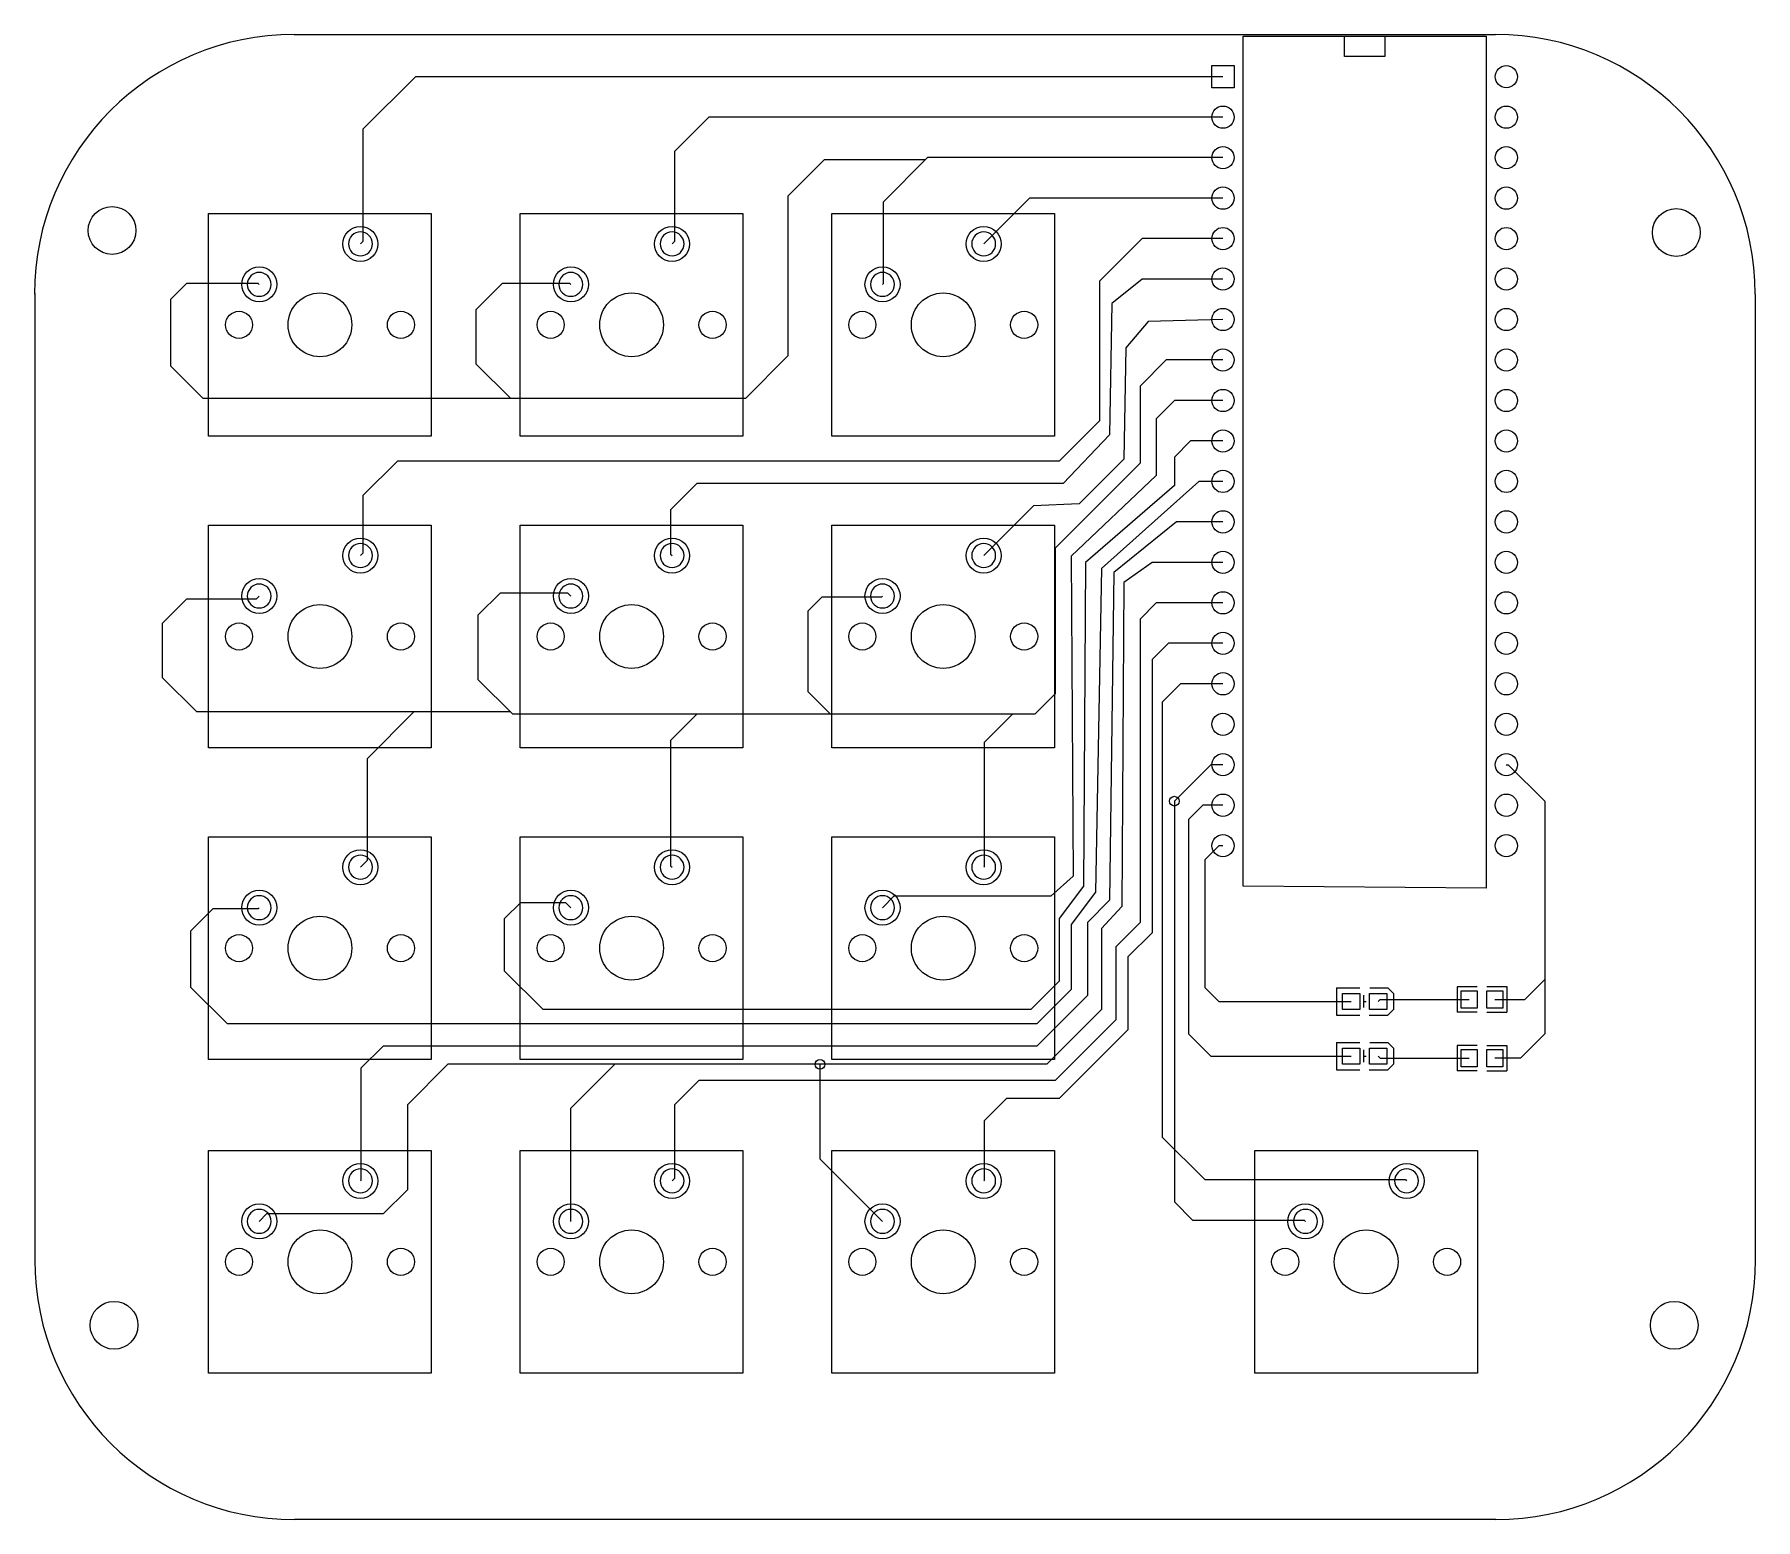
# Model space of a CAD drawing. Extents: x 5278 to 9531, y 1615 to 5284.
import ezdxf

# ---------------------------------------------------------------- set-up
doc = ezdxf.new("R2010")
doc.units = 9

msp = doc.modelspace()

# ---------------------------------------------------------------- linework, layer by layer
for points in [[(5919.961, 5284.409), (8888.464, 5284.409)], [(8265, 5280), (8865, 5280)], [(8265, 3180), (8265, 5280)], [(8515, 5230), (8515, 5280)], [(8615, 5280), (8615, 5230)], [(8865, 5280), (8865, 3175)], [(8615, 5230), (8515, 5230)], [(8215, 5180), (6220, 5180), (6090, 5050), (6090, 4773.11), (6083.74, 4766.85)], [(8215, 5080), (6945, 5080), (6860, 4995), (6860, 4773.11), (6853.74, 4766.85)], [(8215, 4980), (7485, 4980), (7375, 4870), (7375, 4668.11), (7373.74, 4666.85)], [(7479.656, 4974.656), (7229.656, 4974.656), (7140, 4885), (7140, 4490), (7035, 4385), (6455, 4385), (6370, 4470), (6370, 4605), (6435, 4670), (6600.59, 4670), (6603.74, 4666.85)], [(8215, 4880), (7736.89, 4880), (7623.74, 4766.85)], [(8215, 4780), (8015, 4780), (7910, 4675), (7910, 4330), (7810, 4230), (6175, 4230), (6090, 4145), (6090, 4003.11), (6083.74, 3996.85)], [(8215, 4680), (8015, 4680), (7940, 4620), (7935, 4295), (7820, 4175), (6915, 4175), (6850, 4110), (6850, 4000.59), (6853.74, 3996.85)], [(5280, 2255), (5280, 4644.527)], [(6455, 4385), (5695, 4385), (5615, 4465), (5615, 4630), (5655, 4670), (5830.59, 4670), (5833.74, 4666.85)], [(9530.198, 4642.676), (9530, 2255)], [(8215, 4580), (8030, 4575), (7975, 4510), (7970, 4235), (7860, 4125), (7746.9, 4120), (7623.7, 3996.9)], [(8215, 4480), (8075, 4480), (8010, 4415), (8010, 4225), (7800, 4015), (7800, 3655), (7750, 3605), (6460, 3605), (6375, 3690), (6375, 3850), (6430, 3905), (6595.59, 3905), (6603.74, 3896.85)], [(8215, 4380), (8095, 4380), (8050, 4335), (8050, 4195), (7840, 3995), (7845, 3205), (7790, 3155), (7401.89, 3155), (7373.74, 3126.85)], [(8215, 4280), (8135, 4280), (8095, 4240), (8095, 4170), (7875, 3980), (7870, 3180), (7810, 3100), (7810, 2945), (7740, 2875), (6535, 2875), (6440, 2970), (6440, 3100), (6480, 3140), (6590.59, 3140), (6603.74, 3126.85)], [(8215, 4180), (8155, 4180), (7915, 3965), (7900, 3165), (7840, 3085), (7840, 2925), (7755, 2840), (5755, 2840), (5665, 2930), (5665, 3070), (5720, 3125), (5831.89, 3125), (5833.74, 3126.85)], [(8215, 4080), (8100, 4080), (7945, 3955), (7935, 3145), (7880, 3090), (7880, 2910), (7755, 2785), (6140, 2785), (6085, 2730), (6085, 2453.11), (6083.74, 2451.85)], [(8215, 3980), (8040, 3980), (7970, 3930), (7965, 3130), (7915, 3075), (7915, 2875), (7780, 2740), (7219.228, 2740)], [(6454.396, 3610.604), (5679.396, 3610.604), (5595, 3695), (5595, 3830), (5655, 3890), (5826.89, 3890), (5833.74, 3896.85)], [(8215, 3880), (8050, 3880), (8010, 3840), (8010, 3090), (7950, 3030), (7950, 2850), (7800, 2700), (6920, 2700), (6860, 2640), (6860, 2458.11), (6853.74, 2451.85)], [(7300.881, 3605), (7245, 3605), (7190, 3660), (7190, 3860), (7225, 3895), (7371.89, 3895), (7373.74, 3896.85)], [(8215, 3780), (8080, 3780), (8040, 3740), (8040, 3065), (7980, 3005), (7980, 2825), (7810, 2655), (7680, 2655), (7625, 2600), (7625, 2453.11), (7623.74, 2451.85)], [(8215, 3680), (8110, 3680), (8065, 3635), (8065, 2560), (8170, 2455), (8665.59, 2455), (8668.74, 2451.85)], [(6267.57, 3610.604), (6215.604, 3610.604), (6100, 3495), (6100, 3243.11), (6083.74, 3226.85)], [(6993.496, 3605), (6915, 3605), (6850, 3540), (6850, 3230.59), (6853.74, 3226.85)], [(7708.311, 3605), (7695, 3605), (7625, 3535), (7625, 3228.11), (7623.74, 3226.85)], [(8215, 3480), (8185, 3480), (8095, 3390)], [(8915, 3480), (8920, 3480), (9010, 3390), (9010, 2815), (8950, 2755), (8886.49, 2755)], [(8095, 3390), (8095, 2400), (8140, 2355), (8415.591, 2355), (8418.74, 2351.851)], [(8215, 3380), (8165, 3380), (8130, 3345), (8130, 2815), (8185, 2760), (8531.5, 2760)], [(8215, 3280), (8205, 3280), (8170, 3245), (8170, 2930), (8205, 2895), (8531.5, 2895)], [(8865, 3175), (8265, 3180)], [(8886.49, 2900), (8960.83, 2900), (9010, 2949.17)], [(8495.5, 2929), (8553.5, 2929)], [(8495.5, 2929), (8495.5, 2861)], [(8562, 2911), (8562, 2880)], [(8562, 2895.313), (8568.904, 2895.313)], [(8577.5, 2929), (8622.5, 2929)], [(8598.501, 2895), (8603.501, 2900), (8823.5, 2900)], [(8622.5, 2929), (8636.5, 2915), (8636.5, 2875), (8622.5, 2861)], [(8793.978, 2931.497), (8793.978, 2868.503)], [(8843.192, 2931.497), (8793.978, 2931.497)], [(8866.837, 2931.698), (8916.048, 2931.698)], [(8916.048, 2931.698), (8916.048, 2868.704)], [(8495.5, 2861), (8553.5, 2861)], [(8576.5, 2861), (8622.5, 2861)], [(8843.192, 2868.503), (8793.978, 2868.503)], [(8866.837, 2868.704), (8916.048, 2868.704)], [(8495.5, 2794), (8553.5, 2794)], [(8495.5, 2794), (8495.5, 2726)], [(8562, 2776), (8562, 2745)], [(8577.5, 2794), (8622.5, 2794)], [(8622.5, 2794), (8636.5, 2780), (8636.5, 2740), (8622.5, 2726)], [(8793.978, 2786.497), (8793.978, 2723.503)], [(8843.192, 2786.497), (8793.978, 2786.497)], [(8866.837, 2786.698), (8916.048, 2786.698)], [(8916.048, 2786.698), (8916.048, 2723.704)], [(7219.228, 2740), (6300, 2740), (6200, 2640), (6200, 2430), (6140, 2370), (5851.89, 2370), (5833.74, 2351.85)], [(6603.74, 2351.85), (6603.74, 2631.726), (6712.014, 2740)], [(7219.228, 2740), (7219.228, 2506.362), (7373.74, 2351.85)], [(8495.5, 2726), (8553.5, 2726)], [(8562, 2760.313), (8568.904, 2760.313)], [(8576.5, 2726), (8622.5, 2726)], [(8598.501, 2760), (8603.501, 2755), (8823.5, 2755)], [(8843.192, 2723.503), (8793.978, 2723.503)], [(8866.837, 2723.704), (8916.048, 2723.704)], [(8889.25, 1615), (5920.749, 1615)]]:
    msp.add_lwpolyline(points)
for points in [[(8242.5, 5207.5), (8242.5, 5152.5), (8187.5, 5152.5), (8187.5, 5207.5)], [(5708.74, 4841.85), (6258.74, 4841.85), (6258.74, 4291.85), (5708.74, 4291.85), (5708.74, 4841.85)], [(6478.74, 4841.85), (7028.74, 4841.85), (7028.74, 4291.85), (6478.74, 4291.85), (6478.74, 4841.85)], [(7248.74, 4841.85), (7798.74, 4841.85), (7798.74, 4291.85), (7248.74, 4291.85), (7248.74, 4841.85)], [(6083.735, 4796.38), (6083.745, 4796.38)], [(6853.735, 4796.38), (6853.745, 4796.38)], [(7623.745, 4796.38), (7623.735, 4796.38)], [(6083.735, 4737.32), (6083.745, 4737.32)], [(6853.735, 4737.32), (6853.745, 4737.32)], [(7623.745, 4737.32), (7623.735, 4737.32)], [(5833.735, 4696.38), (5833.745, 4696.38)], [(6603.735, 4696.38), (6603.745, 4696.38)], [(7373.745, 4696.38), (7373.735, 4696.38)], [(5833.735, 4637.32), (5833.745, 4637.32)], [(6603.735, 4637.32), (6603.745, 4637.32)], [(7373.745, 4637.32), (7373.735, 4637.32)], [(5708.74, 4071.85), (6258.74, 4071.85), (6258.74, 3521.85), (5708.74, 3521.85), (5708.74, 4071.85)], [(6478.74, 4071.85), (7028.74, 4071.85), (7028.74, 3521.85), (6478.74, 3521.85), (6478.74, 4071.85)], [(7248.74, 4071.85), (7798.74, 4071.85), (7798.74, 3521.85), (7248.74, 3521.85), (7248.74, 4071.85)], [(6083.735, 4026.38), (6083.745, 4026.38)], [(6853.735, 4026.38), (6853.745, 4026.38)], [(7623.735, 4026.38), (7623.745, 4026.38)], [(6083.735, 3967.32), (6083.745, 3967.32)], [(6853.735, 3967.32), (6853.745, 3967.32)], [(7623.735, 3967.32), (7623.745, 3967.32)], [(5833.735, 3926.38), (5833.745, 3926.38)], [(6603.735, 3926.38), (6603.745, 3926.38)], [(7373.735, 3926.38), (7373.745, 3926.38)], [(5833.735, 3867.32), (5833.745, 3867.32)], [(6603.735, 3867.32), (6603.745, 3867.32)], [(7373.735, 3867.32), (7373.745, 3867.32)], [(5708.74, 3301.85), (6258.74, 3301.85), (6258.74, 2751.85), (5708.74, 2751.85), (5708.74, 3301.85)], [(6478.74, 3301.85), (7028.74, 3301.85), (7028.74, 2751.85), (6478.74, 2751.85), (6478.74, 3301.85)], [(7248.74, 3301.85), (7798.74, 3301.85), (7798.74, 2751.85), (7248.74, 2751.85), (7248.74, 3301.85)], [(6083.735, 3256.38), (6083.745, 3256.38)], [(6853.735, 3256.38), (6853.745, 3256.38)], [(7623.735, 3256.38), (7623.745, 3256.38)], [(6083.735, 3197.32), (6083.745, 3197.32)], [(6853.735, 3197.32), (6853.745, 3197.32)], [(7623.735, 3197.32), (7623.745, 3197.32)], [(5833.735, 3156.38), (5833.745, 3156.38)], [(6603.735, 3156.38), (6603.745, 3156.38)], [(7373.735, 3156.38), (7373.745, 3156.38)], [(5833.735, 3097.32), (5833.745, 3097.32)], [(6603.735, 3097.32), (6603.745, 3097.32)], [(7373.735, 3097.32), (7373.745, 3097.32)], [(8553, 2914.5), (8553, 2875.5), (8510, 2875.5), (8510, 2914.5)], [(8620, 2914.5), (8620, 2875.5), (8577, 2875.5), (8577, 2914.5)], [(8803.822, 2921.654), (8843.192, 2921.654), (8843.192, 2878.346), (8803.822, 2878.346)], [(8866.814, 2921.654), (8906.184, 2921.654), (8906.184, 2878.346), (8866.814, 2878.346)], [(8553, 2779.5), (8553, 2740.5), (8510, 2740.5), (8510, 2779.5)], [(8620, 2779.5), (8620, 2740.5), (8577, 2740.5), (8577, 2779.5)], [(8803.822, 2776.654), (8843.192, 2776.654), (8843.192, 2733.346), (8803.822, 2733.346)], [(8866.814, 2776.654), (8906.184, 2776.654), (8906.184, 2733.346), (8866.814, 2733.346)], [(5708.74, 2526.85), (6258.74, 2526.85), (6258.74, 1976.85), (5708.74, 1976.85), (5708.74, 2526.85)], [(6478.74, 2526.85), (7028.74, 2526.85), (7028.74, 1976.85), (6478.74, 1976.85), (6478.74, 2526.85)], [(7248.74, 2526.85), (7798.74, 2526.85), (7798.74, 1976.85), (7248.74, 1976.85), (7248.74, 2526.85)], [(8293.74, 2526.85), (8843.74, 2526.85), (8843.74, 1976.85), (8293.74, 1976.85), (8293.74, 2526.85)], [(6083.735, 2481.38), (6083.745, 2481.38)], [(6853.735, 2481.38), (6853.745, 2481.38)], [(7623.735, 2481.38), (7623.745, 2481.38)], [(8668.735, 2481.38), (8668.745, 2481.38)], [(6083.735, 2422.32), (6083.745, 2422.32)], [(6853.735, 2422.32), (6853.745, 2422.32)], [(7623.735, 2422.32), (7623.745, 2422.32)], [(8668.735, 2422.32), (8668.745, 2422.32)], [(5833.735, 2381.38), (5833.745, 2381.38)], [(6603.735, 2381.38), (6603.745, 2381.38)], [(7373.735, 2381.38), (7373.745, 2381.38)], [(8418.735, 2381.38), (8418.745, 2381.38)], [(5833.735, 2322.32), (5833.745, 2322.32)], [(6603.735, 2322.32), (6603.745, 2322.32)], [(7373.735, 2322.32), (7373.745, 2322.32)], [(8418.735, 2322.32), (8418.745, 2322.32)]]:
    msp.add_lwpolyline(points, close=True)
for centre, radius in [((8915, 5180), 27.5), ((8215, 5080), 27.5), ((8915, 5080), 27.5), ((8215, 4980), 27.5), ((8915, 4980), 27.5), ((8215, 4880), 27.5), ((8915, 4880), 27.5), ((5470, 4800), 59.055), ((9335, 4795), 59.055), ((6083.74, 4766.85), 43.305), ((6853.74, 4766.85), 43.305), ((7623.74, 4766.85), 43.305), ((8215, 4780), 27.5), ((8915, 4780), 27.5), ((5833.74, 4666.85), 43.305), ((6603.74, 4666.85), 43.305), ((7373.74, 4666.85), 43.305), ((8215, 4680), 27.5), ((8915, 4680), 27.5), ((5983.74, 4566.85), 78.74), ((6753.74, 4566.85), 78.74), ((7523.74, 4566.85), 78.74), ((5783.74, 4566.85), 33.46), ((6183.74, 4566.85), 33.46), ((6553.74, 4566.85), 33.46), ((6953.74, 4566.85), 33.46), ((7323.74, 4566.85), 33.46), ((7723.74, 4566.85), 33.46), ((8215, 4580), 27.5), ((8915, 4580), 27.5), ((8215, 4480), 27.5), ((8915, 4480), 27.5), ((8215, 4380), 27.5), ((8915, 4380), 27.5), ((8215, 4280), 27.5), ((8915, 4280), 27.5), ((8215, 4180), 27.5), ((8915, 4180), 27.5), ((8215, 4080), 27.5), ((8915, 4080), 27.5), ((6083.74, 3996.85), 43.305), ((6853.74, 3996.85), 43.305), ((7623.74, 3996.85), 43.305), ((8215, 3980), 27.5), ((8915, 3980), 27.5), ((5833.74, 3896.85), 43.305), ((6603.74, 3896.85), 43.305), ((7373.74, 3896.85), 43.305), ((5983.74, 3796.85), 78.74), ((6753.74, 3796.85), 78.74), ((7523.74, 3796.85), 78.74), ((8215, 3880), 27.5), ((8915, 3880), 27.5), ((5783.74, 3796.85), 33.46), ((6183.74, 3796.85), 33.46), ((6553.74, 3796.85), 33.46), ((6953.74, 3796.85), 33.46), ((7323.74, 3796.85), 33.46), ((7723.74, 3796.85), 33.46), ((8215, 3780), 27.5), ((8915, 3780), 27.5), ((8215, 3680), 27.5), ((8915, 3680), 27.5), ((8215, 3580), 27.5), ((8915, 3580), 27.5), ((8215, 3480), 27.5), ((8915, 3480), 27.5), ((8215, 3380), 27.5), ((8915, 3380), 27.5), ((8095, 3390), 12.008), ((8215, 3280), 27.5), ((8915, 3280), 27.5), ((6083.74, 3226.85), 43.305), ((6853.74, 3226.85), 43.305), ((7623.74, 3226.85), 43.305), ((5833.74, 3126.85), 43.305), ((6603.74, 3126.85), 43.305), ((7373.74, 3126.85), 43.305), ((5983.74, 3026.85), 78.74), ((6753.74, 3026.85), 78.74), ((7523.74, 3026.85), 78.74), ((5783.74, 3026.85), 33.46), ((6183.74, 3026.85), 33.46), ((6553.74, 3026.85), 33.46), ((6953.74, 3026.85), 33.46), ((7323.74, 3026.85), 33.46), ((7723.74, 3026.85), 33.46), ((7219.23, 2740), 12.008), ((6083.74, 2451.85), 43.305), ((6853.74, 2451.85), 43.305), ((7623.74, 2451.85), 43.305), ((8668.74, 2451.85), 43.305), ((5833.74, 2351.85), 43.305), ((6603.74, 2351.85), 43.305), ((7373.74, 2351.85), 43.305), ((8418.74, 2351.85), 43.305), ((5983.74, 2251.85), 78.74), ((6753.74, 2251.85), 78.74), ((7523.74, 2251.85), 78.74), ((8568.74, 2251.85), 78.74), ((5783.74, 2251.85), 33.46), ((6183.74, 2251.85), 33.46), ((6553.74, 2251.85), 33.46), ((6953.74, 2251.85), 33.46), ((7323.74, 2251.85), 33.46), ((7723.74, 2251.85), 33.46), ((8368.74, 2251.85), 33.46), ((8768.74, 2251.85), 33.46), ((5475, 2095), 59.055), ((9330, 2095), 59.055)]:
    msp.add_circle(centre, radius)
for centre, radius, start, end in [((5919.96, 4642.677), 641.732, 90, 180), ((8888.465, 4642.677), 641.732, 360, 90), ((6083.745, 4766.85), 29.53, 90, 270), ((6083.735, 4766.85), 29.53, 270, 90), ((6853.745, 4766.85), 29.53, 90, 270), ((6853.735, 4766.85), 29.53, 270, 90), ((7623.735, 4766.85), 29.53, 90, 270), ((7623.745, 4766.85), 29.53, 270, 90), ((5833.745, 4666.85), 29.53, 90, 270), ((5833.735, 4666.85), 29.53, 270, 90), ((6603.745, 4666.85), 29.53, 90, 270), ((6603.735, 4666.85), 29.53, 270, 90), ((7373.735, 4666.85), 29.53, 90, 270), ((7373.745, 4666.85), 29.53, 270, 90), ((6083.745, 3996.85), 29.53, 90, 270), ((6083.735, 3996.85), 29.53, 270, 90), ((6853.745, 3996.85), 29.53, 90, 270), ((6853.735, 3996.85), 29.53, 270, 90), ((7623.745, 3996.85), 29.53, 90, 270), ((7623.735, 3996.85), 29.53, 270, 90), ((5833.745, 3896.85), 29.53, 90, 270), ((5833.735, 3896.85), 29.53, 270, 90), ((6603.745, 3896.85), 29.53, 90, 270), ((6603.735, 3896.85), 29.53, 270, 90), ((7373.745, 3896.85), 29.53, 90, 270), ((7373.735, 3896.85), 29.53, 270, 90), ((6083.745, 3226.85), 29.53, 90, 270), ((6083.735, 3226.85), 29.53, 270, 90), ((6853.745, 3226.85), 29.53, 90, 270), ((6853.735, 3226.85), 29.53, 270, 90), ((7623.745, 3226.85), 29.53, 90, 270), ((7623.735, 3226.85), 29.53, 270, 90), ((5833.745, 3126.85), 29.53, 90, 270), ((5833.735, 3126.85), 29.53, 270, 90), ((6603.745, 3126.85), 29.53, 90, 270), ((6603.735, 3126.85), 29.53, 270, 90), ((7373.745, 3126.85), 29.53, 90, 270), ((7373.735, 3126.85), 29.53, 270, 90), ((6083.745, 2451.85), 29.53, 90, 270), ((6083.735, 2451.85), 29.53, 270, 90), ((6853.745, 2451.85), 29.53, 90, 270), ((6853.735, 2451.85), 29.53, 270, 90), ((7623.745, 2451.85), 29.53, 90, 270), ((7623.735, 2451.85), 29.53, 270, 90), ((8668.745, 2451.85), 29.53, 90, 270), ((8668.735, 2451.85), 29.53, 270, 90), ((5833.745, 2351.85), 29.53, 90, 270), ((5833.735, 2351.85), 29.53, 270, 90), ((6603.745, 2351.85), 29.53, 90, 270), ((6603.735, 2351.85), 29.53, 270, 90), ((7373.745, 2351.85), 29.53, 90, 270), ((7373.735, 2351.85), 29.53, 270, 90), ((8418.745, 2351.85), 29.53, 90, 270), ((8418.735, 2351.85), 29.53, 270, 90), ((5920.748, 2256.731), 641.732, 180, 270), ((8889.253, 2256.731), 641.732, 270, 0)]:
    msp.add_arc(centre, radius, start, end)

doc.saveas('drawing.dxf')
